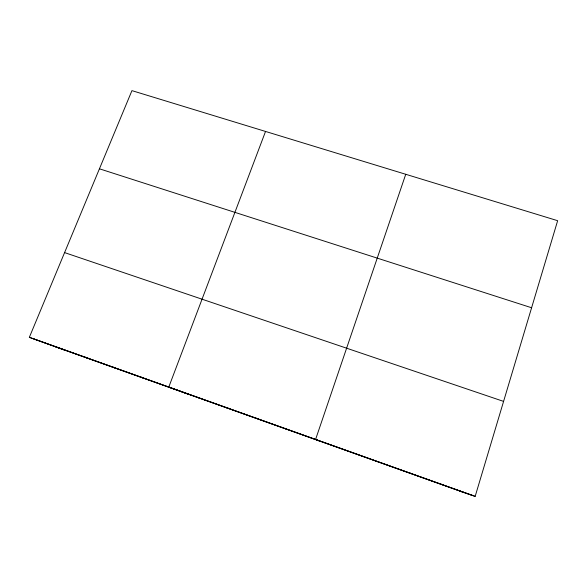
<?xml version="1.0" encoding="UTF-8"?>
<svg xmlns="http://www.w3.org/2000/svg" width="587" height="587" viewBox="0 0 587 587"><rect width="100%" height="100%" fill="white"/><g stroke="black" fill="none" stroke-linecap="round" stroke-linejoin="round"><path stroke-width="0.88" d="M459.57 491.026L475.169 496.367L557.65 220.697L131.943 90.633L29.35 337.32L65.348 350.373M405.742 174.288L315.593 439.436L319.306 440.984M265.537 131.451L168.792 387.068L189.44 394.647M377.903 461.698L378.373 461.837M99.438 168.799L531.602 307.757M409.337 472.909L410.284 473.217M441.116 484.246L442.547 484.73M64.585 252.601L503.58 401.398M29.35 337.32L475.169 496.367M33.76 338.919L473.239 495.707M55.655 346.858L463.745 492.456M84.279 356.918L87.962 358.253M140.337 376.913L143.257 377.984M112.168 366.868L115.47 368.071M197.548 397.326L199.683 398.111M226.597 407.686L228.328 408.332M255.954 418.164L257.267 418.656M285.62 428.745L286.507 429.09"/></g></svg>
